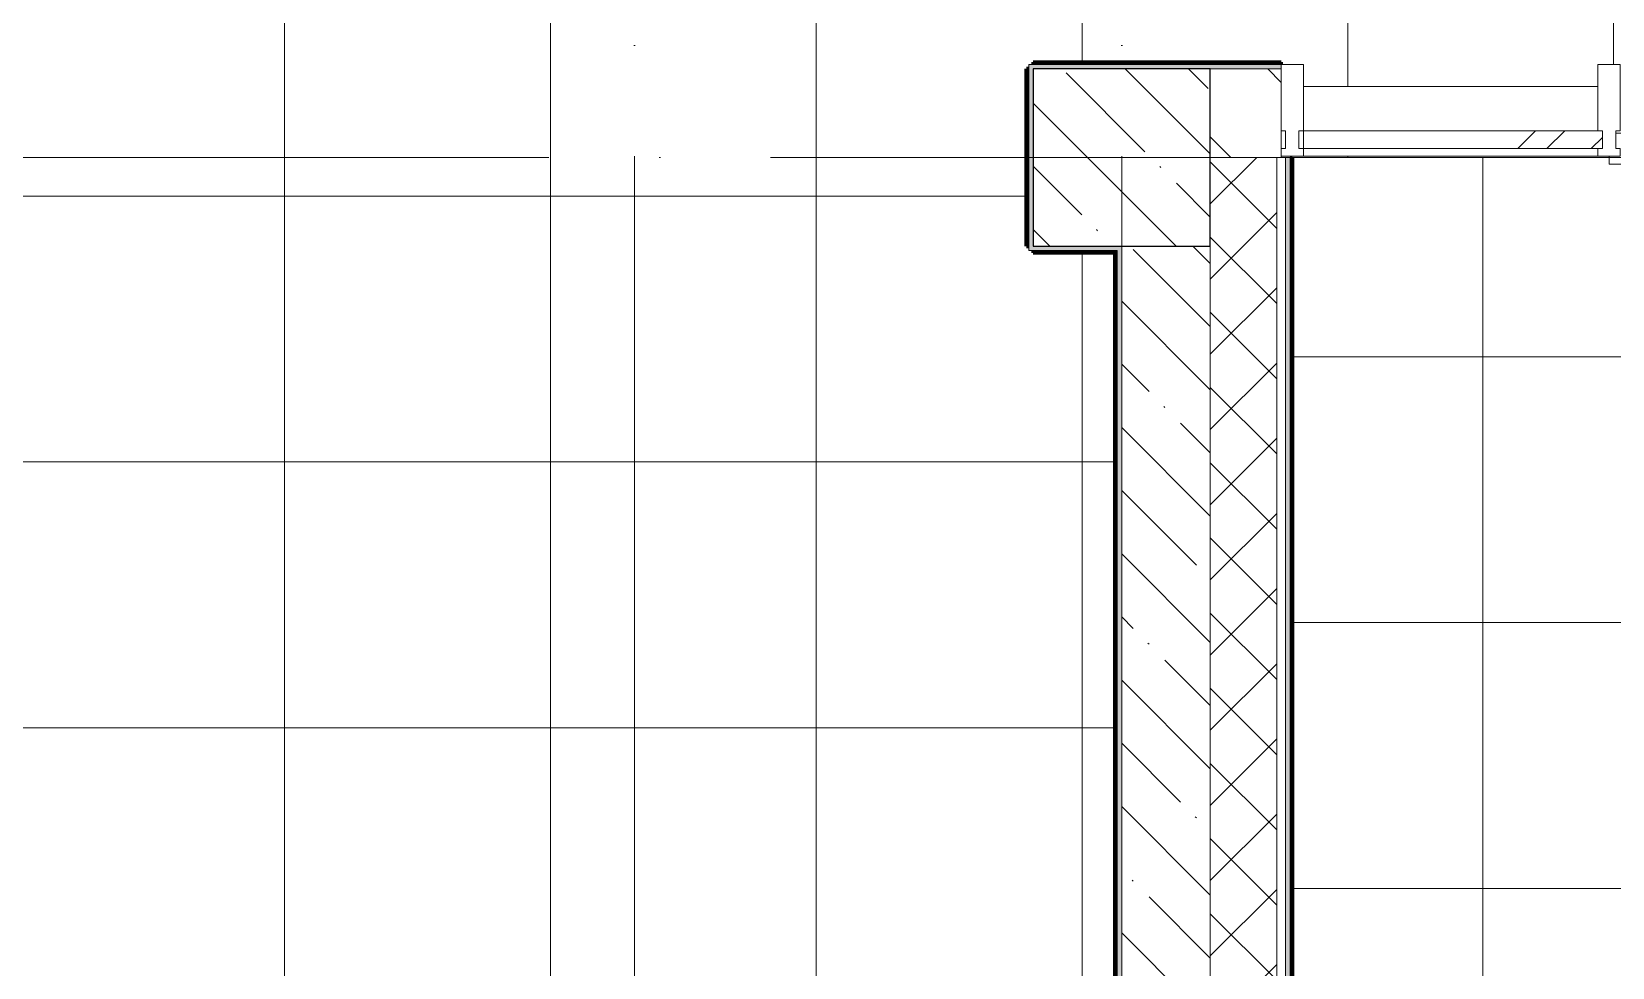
# Model space of a CAD drawing. Header units: millimetres. Extents: x -4370 to 196781, y -4577 to 61202.
# Drawn here: x 122789 to 126358, y 14097 to 16209 of the extents above; entities that cross this region are included whole.
import ezdxf

# ---------------------------------------------------------------- set-up
doc = ezdxf.new("R2010")
doc.units = ezdxf.units.MM
doc.linetypes.add('ADSK_Линия сетки', pattern=[2500, 2000, -250, 0, -250])
for name, color, linetype, lineweight in [('A-FLOR-____-OTLN', 192, 'Continuous', 9), ('A-FLOR-____-PATT', 8, 'Continuous', 9), ('A-GLAZ-____-MCUT', 151, 'Continuous', 9), ('A-GLAZ-____-OTLN', 151, 'Continuous', 9), ('A-GLAZ-CURT-OTLN', 52, 'Continuous', 9), ('A-GLAZ-CWMG-MCUT', 51, 'Continuous', 9), ('A-GLAZ-CWMG-OTLN', 51, 'Continuous', 9), ('A-WALL-____-MCUT', 113, 'Continuous', 9), ('A-WALL-____-PATT', 111, 'Continuous', 9), ('A-WALL-FNSH-MCUT', 113, 'Continuous', 9), ('I-WALL-____-OTLN', 2, 'Continuous', 9), ('S-COLS-____-MCUT', 52, 'Continuous', 9), ('S-COLS-____-OTLN', 52, 'Continuous', 9), ('S-GRID-____-OTLN', 1, 'Continuous', 9)]:
    doc.layers.add(name, color=color, linetype=linetype, lineweight=lineweight)

# ---------------------------------------------------------------- blocks, each defined once
blk = doc.blocks.new('BSC_Колонна _Прямоугольная - 400x400-V46-О_АИ_ПП_0_000_Целиком')
at = {"layer": 'S-COLS-____-OTLN', "lineweight": 5}
h = blk.add_hatch(dxfattribs=at)
h.set_pattern_fill('FP_75', color=256, style=0, pattern_type=2)
h.set_pattern_definition([(135, (-125249.98, -15925), (-142.56192, -142.56192), []), (135, (-125107.42, -15925), (-142.56192, -142.56192), [252.016, -50.403, 3.353, -47.05])])
h.paths.add_polyline_path([(200, -200), (200, 200), (-200, 200), (-200, -200)])
at = {"layer": 'S-COLS-____-MCUT', "color": 130, "lineweight": 25}
for p, q in [((200, 200), (-200, 200)), ((-200, 200), (-200, -200)), ((200, -200), (200, 200)), ((-200, -200), (200, -200))]:
    blk.add_line(p, q, dxfattribs=at)
blk = doc.blocks.new('PNS_Панель прямоугольная2 - Нр_Стекло - 40мм-37173731-О_АИ_ПП_0_000_Целиком')
at = {"layer": 'A-GLAZ-____-OTLN', "lineweight": 5}
h = blk.add_hatch(dxfattribs=at)
h.set_pattern_fill('FP_122', color=256, style=0, pattern_type=2)
h.set_pattern_definition([(225, (126097.5, 15845), (282.8427, -282.8427), [200, -600]), (225, (126297.5, 15945), (282.8427, -282.8427), [600, -200]), (225, (125897.5, 16045), (282.8427, -282.8427), [200, -600])])
h.paths.add_polyline_path([(-337.5, 0), (-337.5, -40), (337.5, -40), (337.5, 0), (-327.5, 0)])
at = {"layer": 'A-GLAZ-____-MCUT', "color": 10, "lineweight": 5}
for p, q in [((337.5, 0), (-327.5, 0)), ((337.5, -40), (337.5, 0)), ((-327.5, -40), (337.5, -40))]:
    blk.add_line(p, q, dxfattribs=at)
at = {"layer": 'A-GLAZ-____-OTLN', "color": 10, "lineweight": 5}
blk.add_line((-337.5, 0), (337.5, 0), dxfattribs=at)
blk = doc.blocks.new('PNS_Панель прямоугольная2 - Нр_Стекло - 40мм-37172909-О_АИ_ПП_0_000_Целиком')
at = {"layer": 'A-GLAZ-____-MCUT', "color": 10, "lineweight": 5}
blk.add_line((-5, 0), (-5, -40), dxfattribs=at)
at = {"layer": 'A-GLAZ-____-OTLN', "color": 10, "lineweight": 5}
blk.add_line((-5, 0), (5, 0), dxfattribs=at)
blk = doc.blocks.new('Прямоугольный импост - Импост структурный с накладкой - 190мм-37087416-О_АИ_ПП_0_000_Целиком')
at = {"layer": 'A-GLAZ-CWMG-MCUT', "color": 90}
for p, q in [((-25, 40), (-25, 190)), ((-25, 190), (25, 190)), ((25, 190), (25, 40)), ((-15, 40), (-25, 40)), ((-15, 0), (-15, 40)), ((15, 40), (15, 0)), ((25, 40), (15, 40)), ((-25, -17), (-25, 0)), ((-25, 0), (-15, 0)), ((15, 0), (25, 0)), ((25, 0), (25, -17)), ((25, -17), (-25, -17))]:
    blk.add_line(p, q, dxfattribs=at)
blk = doc.blocks.new('Прямоугольный импост - Импост структурный с накладкой - 190мм-37155525-О_АИ_ПП_0_000_Целиком')
at = {"layer": 'A-GLAZ-CWMG-MCUT', "color": 90}
for p, q in [((-50, 40), (-50, 190)), ((-50, 190), (0, 190)), ((0, 190), (0, 40)), ((-40, 40), (-50, 40)), ((-40, 0), (-40, 40)), ((-10, 40), (-10, 0)), ((0, 40), (-10, 40)), ((-50, -17), (-50, 0)), ((-50, 0), (-40, 0)), ((-10, 0), (0, 0)), ((0, 0), (0, -17)), ((0, -17), (-50, -17))]:
    blk.add_line(p, q, dxfattribs=at)
blk = doc.blocks.new('Прямоугольный импост - Импост структурный с накладкой - 160мм-37173650-О_АИ_ПП_0_000_Целиком')
at = {"layer": 'A-GLAZ-CWMG-OTLN', "color": 10, "lineweight": 5}
for p, q in [((126325, 16085), (125660, 16085)), ((126325, 15928), (125660, 15928))]:
    blk.add_line(p, q, dxfattribs=at)
blk = doc.blocks.new('Системная панель - Стекло - 70мм-37174426-О_АИ_ПП_0_000_Целиком')
at = {"layer": 'A-GLAZ-CURT-OTLN', "lineweight": 5}
h = blk.add_hatch(dxfattribs=at)
h.set_pattern_fill('FP_124', color=256, style=0, pattern_type=2)
h.set_pattern_definition([(225, (127575, 15845), (282.8427, -282.8427), [200, -600]), (225, (127775, 15945), (282.8427, -282.8427), [600, -200]), (225, (127375, 16045), (282.8427, -282.8427), [200, -600])])
h.paths.add_polyline_path([(-1089.4, 35), (-1125, 35), (-1125, 17), (-1100, 17), (-1100, 0), (-1110, 0), (-1110, -35), (1110, -35), (1110, 0), (1100, 0), (1100, 17), (1125, 17), (1125, 35), (1089.4, 35)])
at = {"layer": 'A-GLAZ-CURT-OTLN', "color": 10, "lineweight": 5}
for p, q in [((-1125, 35), (1125, 35)), ((-1125, 35), (-1125, 17)), ((1125, 35), (1125, 17)), ((1110, -35), (-1110, -35))]:
    blk.add_line(p, q, dxfattribs=at)
blk = doc.blocks.new('0083_СОШ675_АР_R22_rvt-1-О_АИ_ПП_0_000_Целиком')
at = {"layer": 'A-WALL-____-PATT', "lineweight": 5}
h = blk.add_hatch(dxfattribs=at)
h.set_pattern_fill('FP_4', color=10, style=0, pattern_type=2)
h.set_pattern_definition([(135, (0, 0), (-141.42136, -141.42136), [])])
h.paths.add_polyline_path([(125450, 15925), (125610, 15925), (125610, 16125), (125450, 16125)])
h = blk.add_hatch(dxfattribs=at)
h.set_pattern_fill('FP_3', color=10, style=0, pattern_type=2)
h.set_pattern_definition([(135, (0, 0), (-142.5612, -142.5612), []), (135, (142.56, 0), (-142.5612, -142.5612), [252.016, -50.403, 3.353, -47.05])])
h.paths.add_polyline_path([(125250, 12545), (125450, 12545), (125450, 15725), (125250, 15725), (125250, 13218.4)])
at = {"layer": 'A-WALL-____-MCUT', "color": 50, "lineweight": 13}
for p, q in [((125610, 16125), (125450, 16125)), ((125610, 15925), (125610, 16125)), ((125450, 15925), (125610, 15925)), ((125250, 15725), (125250, 12545)), ((125450, 12545), (125450, 15725))]:
    blk.add_line(p, q, dxfattribs=at)
at = {"layer": 'A-GLAZ-CURT-OTLN', "color": 90, "lineweight": 9, "rotation": 180}
for name, p in [('PNS_Панель прямоугольная2 - Нр_Стекло - 40мм-37172909-О_АИ_ПП_0_000_Целиком', (125655, 15945)), ('PNS_Панель прямоугольная2 - Нр_Стекло - 40мм-37173731-О_АИ_ПП_0_000_Целиком', (125997.5, 15945)), ('Системная панель - Стекло - 70мм-37174426-О_АИ_ПП_0_000_Целиком', (127475, 15945))]:
    blk.add_blockref(name, p, dxfattribs=at)
at = {"layer": 'A-GLAZ-CWMG-OTLN', "color": 90, "lineweight": 9, "extrusion": (0, 0, -1)}
for name, p in [('Прямоугольный импост - Импост структурный с накладкой - 190мм-37155525-О_АИ_ПП_0_000_Целиком', (-125610, 15945)), ('Прямоугольный импост - Импост структурный с накладкой - 190мм-37087416-О_АИ_ПП_0_000_Целиком', (-126350, 15945))]:
    blk.add_blockref(name, p, dxfattribs=at)
at = {"layer": 'A-GLAZ-CWMG-OTLN', "color": 90, "lineweight": 9}
blk.add_blockref('Прямоугольный импост - Импост структурный с накладкой - 160мм-37173650-О_АИ_ПП_0_000_Целиком', (0, 0), dxfattribs=at)
at = {"layer": 'S-COLS-____-OTLN', "color": 90, "lineweight": 9}
blk.add_blockref('BSC_Колонна _Прямоугольная - 400x400-V46-О_АИ_ПП_0_000_Целиком', (125250, 15925), dxfattribs=at)

msp = doc.modelspace()

# ---------------------------------------------------------------- hatches: boundary and pattern name
at = {"layer": 'A-FLOR-____-PATT'}
h = msp.add_hatch(dxfattribs=at)
h.set_pattern_fill('FP_136', color=256, style=0, pattern_type=2)
h.set_pattern_definition([(90, (126960, 14637.5), (-600, 4e-14), []), (180, (126960, 14637.5), (-7e-14, -600), [])])
h.paths.add_polyline_path([(121950.001172, 10025.000586), (124685.001172, 10025.000586), (124685.001172, 10225.000586), (124690.001172, 10225.000586), (124690.001172, 10240.000586), (125035, 10240.000586), (125035, 10425), (125040, 10425.000586), (125040, 10435.000586), (125050, 10435.000586), (125050, 10440.000586), (125235, 10440.000586), (125235.010844, 10435.000586), (125245, 10435.000586), (125245, 10425), (125250, 10425.000586), (125250, 12545), (125235, 12545), (125235, 15710.000586), (125049.978078, 15710.000586), (125049.784291, 15715.000586), (125039.978078, 15715.000586), (125039.978078, 15725.000586), (125034.978078, 15725.000586), (125034.978078, 16124.999414), (125039.978078, 16125), (125039.978078, 16135), (125049.978078, 16135), (125049.978078, 16140), (125610, 16140), (125610, 16134.999414), (125660, 16134.999414), (125660, 16084.999414), (126325, 16084.999414), (126325, 16134.999414), (126375, 16134.999414), (126375, 16012.499414), (126422, 16012.499414), (126422, 15979.999414), (128528, 15979.999414), (128528, 16012.499414), (128575, 16012.499414), (128575, 16134.999414), (128625, 16134.999414), (128625, 16097.999414), (129325, 16097.999414), (129325, 16134.999414), (129375, 16134.999414), (129375, 16012.499414), (129422, 16012.499414), (129422, 15979.999414), (131528, 15979.999414), (131528, 16012.499414), (131575, 16012.499414), (131575, 16134.999414), (131625, 16134.999414), (131625, 16084.999414), (132079.978078, 16084.999414), (132079.978078, 16134.999414), (132129.978078, 16134.999414), (132130.857536, 16140), (132285, 16140), (132285, 17285.000586), (132300, 17285.000586), (132300, 16140), (132484.978078, 16140), (132484.978078, 19010.000586), (132300, 19010.000586), (132299.978078, 18895), (132285, 18895), (132285, 19199.999414), (121414.978078, 19199.999414), (121414.978078, 19010), (121215, 19010), (121215, 16140), (121399.999886, 16140), (121400, 16135), (121410, 16135), (121410, 16125), (121415, 16124.999414), (121415, 15724.502055), (121410, 15724.500586), (121410, 15714.500586), (121400, 15714.500586), (121398.921975, 15709.500586), (121200, 15709.5), (121200, 15724.5), (121197, 15724.5), (121197, 10425), (121200, 10425), (121200, 10429.5), (121210, 10429.621636), (121210, 10435), (121215, 10435), (121215, 10440), (121399.978078, 10440), (121399.978078, 10435), (121409.978078, 10435), (121409.978078, 10425), (121414.978078, 10424.999414), (121414.978078, 10240.000586), (121910.001172, 10240.000586), (121910.001172, 10225.000586), (121915.001172, 10225.000586), (121915.001172, 10025.000586), (121940.001172, 10025.000586)])
h.paths.add_polyline_path([(121896.001172, 10025.000586), (121900.001133, 10025.000586), (121900.000586, 10225), (121896.001172, 10225.000586), (121896.001172, 10085)])
h.paths.add_polyline_path([(125099.978078, 12945.000001), (124999.978078, 12945.000001), (124999.978078, 13145.000001), (125099.978078, 13145.000001)])
h.paths.add_polyline_path([(125620, 15925), (126350, 15925), (126350, 15927.999414), (125610, 15927.999414), (125610, 15925)])
h.paths.add_polyline_path([(131615, 15925), (131615, 15927.999414), (131585, 15927.999414), (131585, 15925), (131611.000039, 15925)])
h.paths.add_polyline_path([(132114.978078, 15925), (132129.978078, 15925), (132129.978078, 15927.999414), (132089.978078, 15927.999414), (132089.978078, 15925)])
h.paths.add_polyline_path([(128600, 15925), (128615, 15925), (128615, 15927.999414), (128600, 15927.999414)])
h.paths.add_polyline_path([(129350, 15925), (129350, 15927.999414), (129335, 15927.999414), (129335, 15925)])
h.paths.add_polyline_path([(131625, 15979.999414), (131625, 15984.999414), (131615, 15984.999414), (131615, 15979.999414)])
h = msp.add_hatch(dxfattribs=at)
h.set_pattern_fill('FP_191', color=256, style=0, pattern_type=2)
h.set_pattern_definition([(90, (129065, 14274.94), (-600, 4e-14), []), (180, (129065, 14274.94), (-7e-14, -600), [])])
h.paths.add_polyline_path([(126325, 12544.940333), (126325, 14045), (131625, 14045), (131625, 12545), (132315, 12545), (132315, 15540.000586), (132129.978078, 15540.000586), (132129.978078, 15545.000586), (132119.978078, 15545.000586), (132119.978078, 15555.000586), (132114.978078, 15555.000586), (132114.978078, 15924.940333), (132089.978078, 15924.940333), (132089.978078, 15909.999414), (131615, 15909.999414), (131615, 15924.940333), (131585, 15924.940333), (131585, 15909.999414), (131528, 15909.999414), (131528, 14904.499414), (131458, 14904.499414), (131458, 15909.999414), (129492, 15909.999414), (129492, 14904.499414), (129422, 14904.499414), (129422, 15909.999414), (129350, 15909.999414), (129350, 15924.940333), (129335, 15924.940333), (129335, 15909.999414), (128615, 15909.999414), (128615, 15924.940333), (128600, 15924.940333), (128600, 15909.999414), (128528, 15909.999414), (128528, 14904.499414), (128458, 14904.499414), (128458, 15909.999414), (126492, 15909.999414), (126492, 14904.499414), (126422, 14904.499414), (126422, 15909.999414), (126350, 15909.999414), (126350, 15924.940333), (125635, 15924.940333), (125635, 12545.000586), (126324.989039, 12544.940333)])
at = {"layer": 'A-WALL-____-PATT'}
h = msp.add_hatch(color=7, dxfattribs=at)
h.paths.add_polyline_path([(132489.978078, 16125), (132489.978078, 16135), (132130, 16135), (132130, 16125), (132394.819037, 16125)])
h.paths.add_polyline_path([(125610, 16125), (125610, 16135), (125039.978078, 16135), (125039.978078, 16125), (125564.379871, 16125)])
for points in [[(125049.978078, 15715.000586), (125049.978078, 16124.999414), (125039.978093, 16124.999414), (125039.978078, 15715.000586)], [(125630, 12545.000586), (125630, 15924.999414), (125620, 15924.999414), (125620, 12545.000586)], [(125049.978078, 15715.000586), (125250, 15715.000586), (125249.998828, 15724.999414), (125049.978078, 15724.999414)], [(125250, 12545), (125250, 15715.000586), (125240, 15715.000586), (125240, 12545)]]:
    msp.add_hatch(color=7, dxfattribs=at).paths.add_polyline_path(points)
h = msp.add_hatch(dxfattribs=at)
h.set_pattern_fill('FP_1', style=0, pattern_type=2)
h.set_pattern_definition([(135, (0, 0), (-84.85281, -84.85281), []), (225, (0, 0), (84.85281, -84.85281), [])])
h.paths.add_polyline_path([(125600, 12545.000586), (125600, 15925), (125450, 15925), (125450, 12545.000586), (125564.379871, 12545.000586)])

# ---------------------------------------------------------------- linework, layer by layer
at = {"layer": 'A-FLOR-____-OTLN'}
for p, q in [((125635, 15925), (126350, 15925)), ((126350, 15924.940333), (125635, 15924.940333))]:
    msp.add_line(p, q, dxfattribs=at)
at = {"layer": 'A-WALL-____-MCUT', "color": 7}
for p, q in [((125610, 16135), (125039.978078, 16135)), ((125039.978078, 16135), (125039.978078, 15715.000586)), ((125610, 16125), (125610, 16135)), ((125449.978078, 16125), (125610, 16125)), ((125600, 15925), (125450, 15925)), ((125630, 15924.999414), (125620, 15924.999414)), ((125620, 15924.999414), (125620, 12545.000586)), ((125630, 12545.000586), (125630, 15924.999414)), ((125039.978078, 15715.000586), (125240, 15715.000586)), ((125240, 15715.000586), (125240, 12545)), ((125250, 12545), (125250, 15724.999414)), ((125450, 15724.999414), (125450, 12545.000586))]:
    msp.add_line(p, q, dxfattribs=at)
at = {"layer": 'A-WALL-____-MCUT'}
msp.add_line((125600, 15925), (125600, 12545.000586), dxfattribs=at)
at = {"layer": 'A-WALL-FNSH-MCUT', "color": 7}
for p, q in [((125620, 15925), (125600, 15925)), ((125620, 15924.999414), (125620, 15925))]:
    msp.add_line(p, q, dxfattribs=at)
at = {"layer": 'I-WALL-____-OTLN', "color": 20, "lineweight": 90}
for p, q in [((125049.978078, 16140), (125610, 16140)), ((125049.978078, 16140), (125049.978078, 16135)), ((125610, 16135), (125610, 16140)), ((125034.978078, 15725.000586), (125034.978078, 16125)), ((125039.978078, 16125), (125034.978078, 16125)), ((125630, 15924.999414), (125635, 15924.999414)), ((125635, 15924.999414), (125635, 12545.000586)), ((125034.978078, 15725.000586), (125039.978078, 15725.000586)), ((125049.978078, 15715.000586), (125049.978078, 15710.000586)), ((125240, 15710.000586), (125049.978078, 15710.000586)), ((125235, 12545), (125235, 15715.000586))]:
    msp.add_line(p, q, dxfattribs=at)
at = {"layer": 'S-GRID-____-OTLN', "linetype": 'ADSK_Линия сетки'}
for p, q in [((124150.000505, -3572.657751), (124150.000505, 61202.00513)), ((125250.001, -3572.657751), (125250.001, 61202.00513)), ((-3047.723308, 15925.000586), (156348.554077, 15925.000586))]:
    msp.add_line(p, q, dxfattribs=at)

# ---------------------------------------------------------------- block references
at = {"lineweight": 5}
msp.add_blockref('0083_СОШ675_АР_R22_rvt-1-О_АИ_ПП_0_000_Целиком', (0, 0), dxfattribs=at)

doc.saveas('drawing.dxf')
